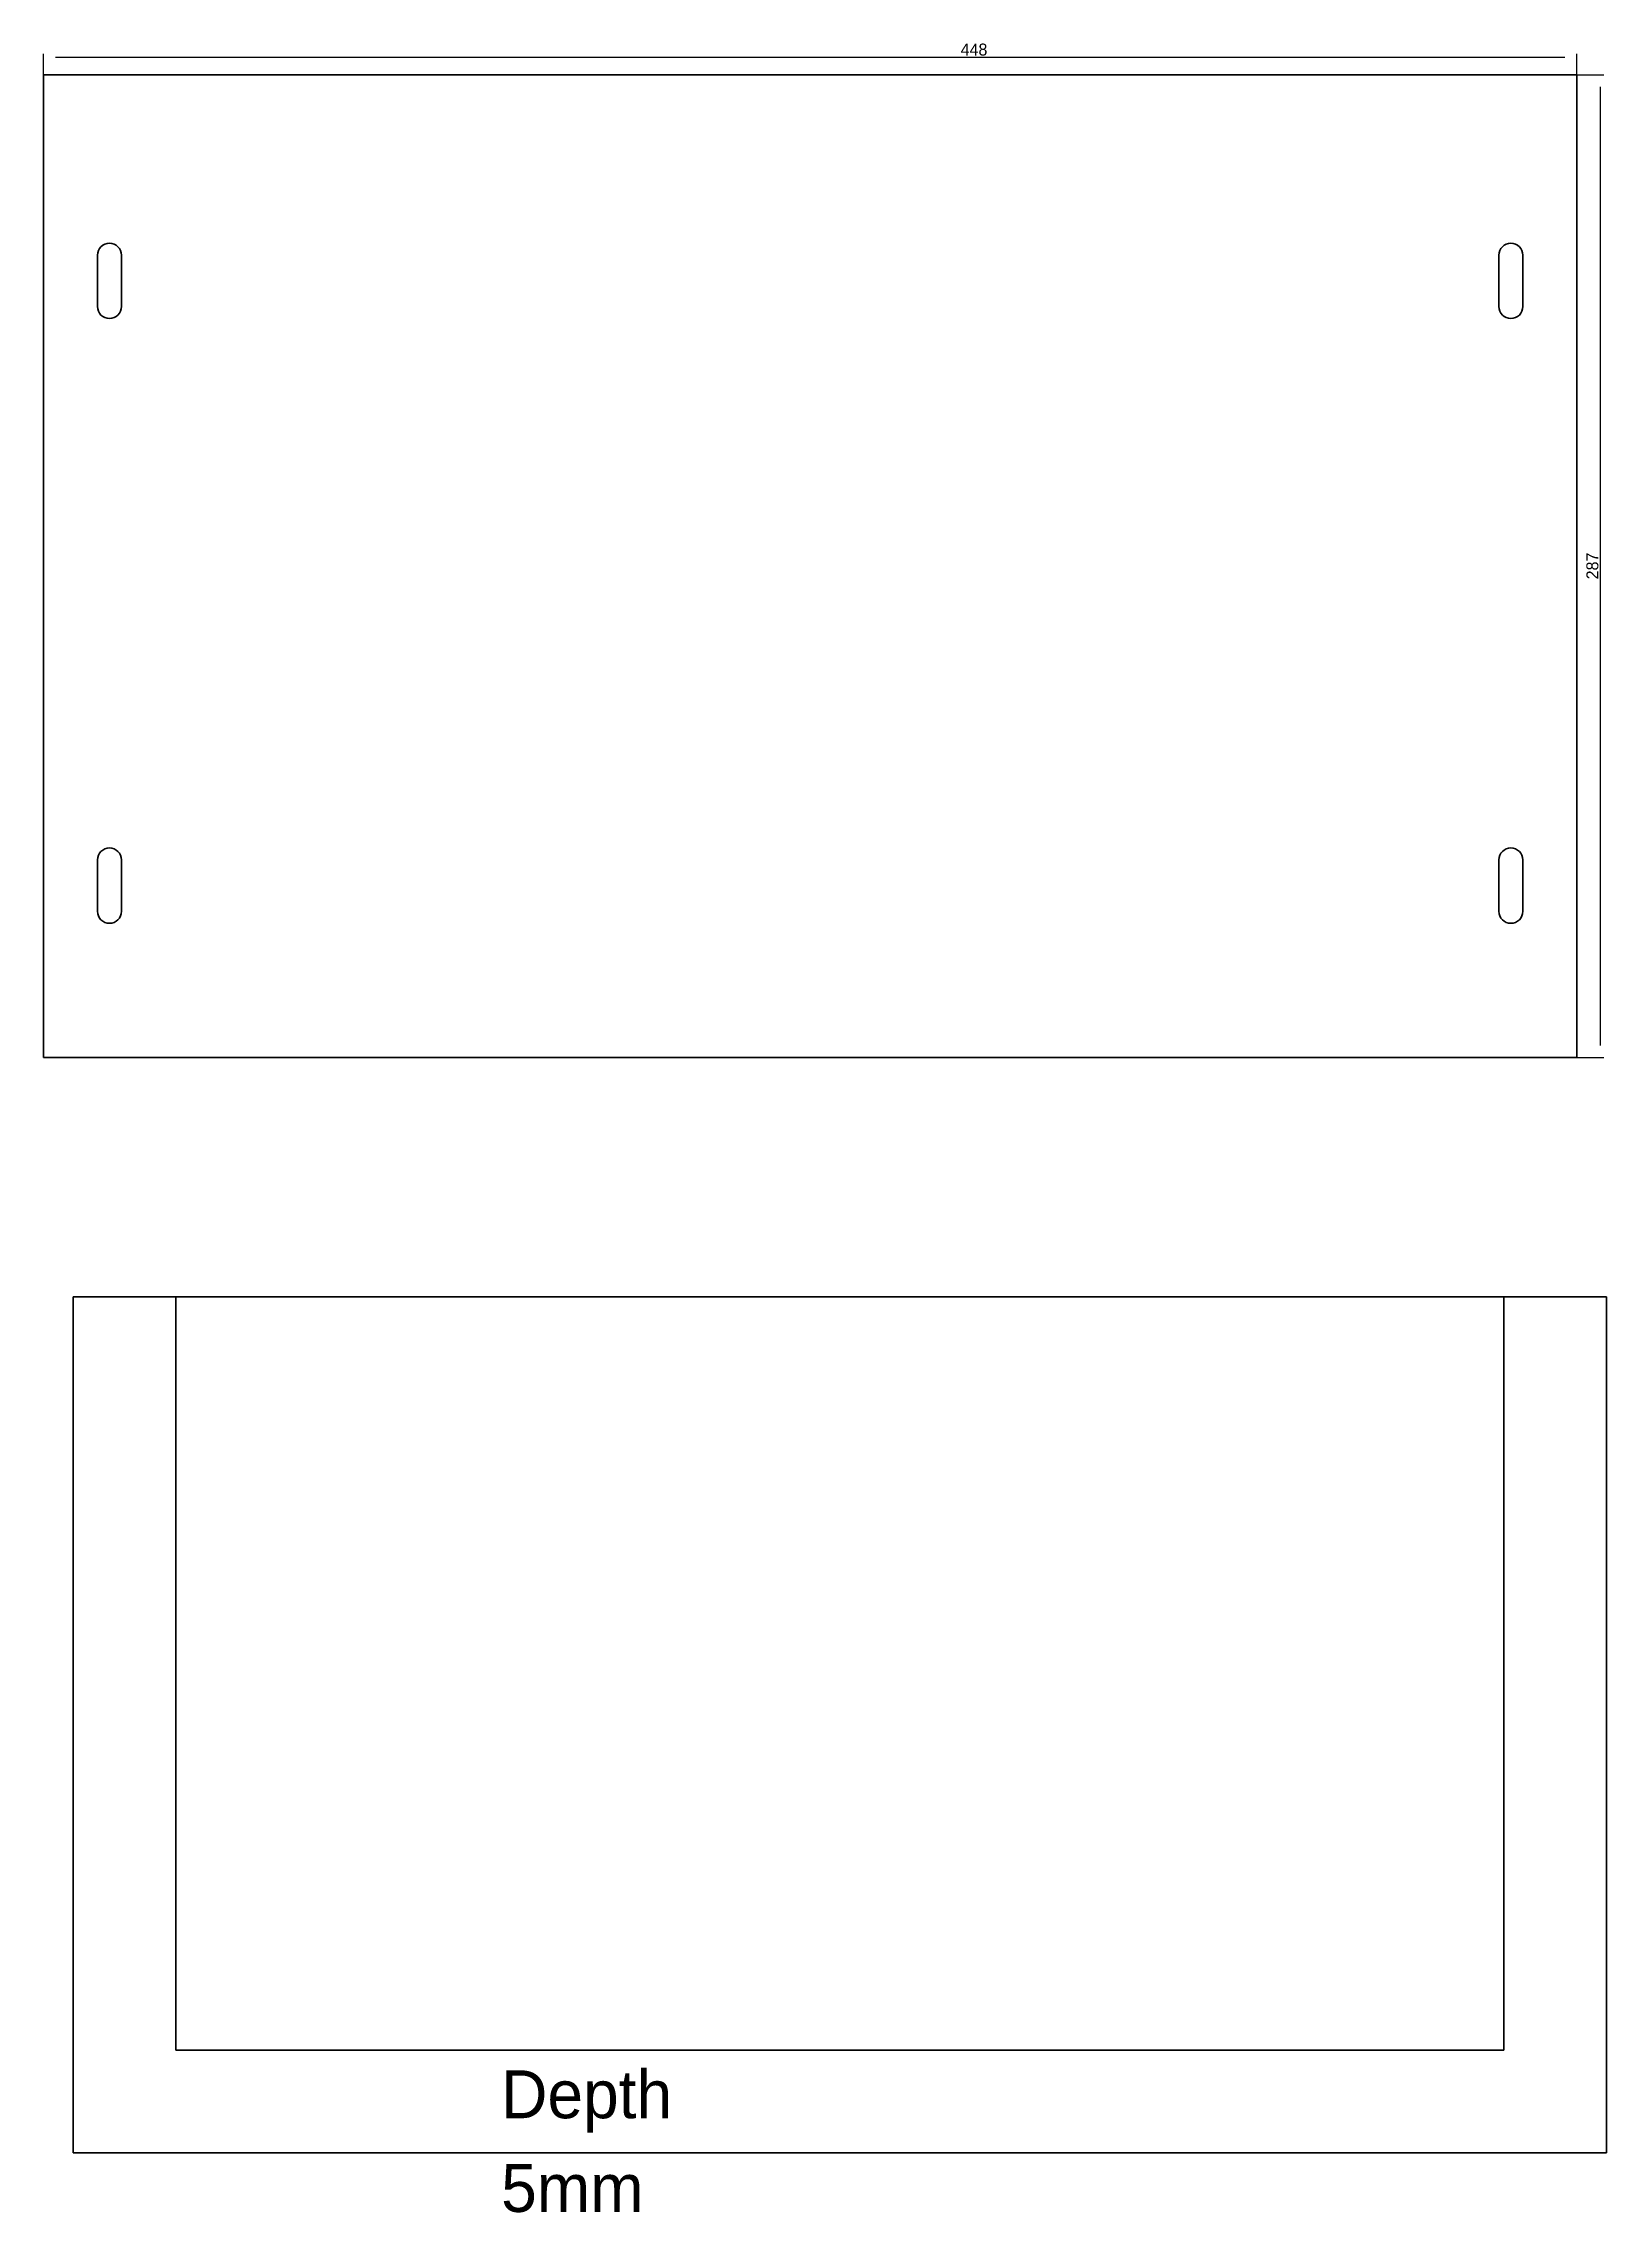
# Model space of a CAD drawing. Extents: x -630 to 758, y -253 to 381.
# Drawn here: x -630 to -173, y -253 to 381 of the extents above; entities that cross this region are included whole.
import ezdxf

# ---------------------------------------------------------------- set-up
doc = ezdxf.new("R2010")
doc.units = 0
doc.header["$MEASUREMENT"] = 0
for name, color, linetype, lineweight in [('Видимый контур (ГОСТ)', 7, 'Continuous', 0), ('Обозначение (ГОСТ)', 7, 'Continuous', 0), ('Размер (ГОСТ)', 7, 'Continuous', 0)]:
    doc.layers.add(name, color=color, linetype=linetype, lineweight=lineweight)

# ---------------------------------------------------------------- blocks, each defined once
blk = doc.blocks.new('Block_0')
at = {"layer": 'Размер (ГОСТ)', "color": 18, "lineweight": 25, "true_color": 0x000000}
for p, q in [((-629.83, 371.63), (-629.83, 377.69)), ((-185.33, 376.69), (-626.33, 376.69)), ((-181.83, 371.63), (-181.83, 377.69))]:
    blk.add_line(p, q, dxfattribs=at)
at = {"layer": 'Размер (ГОСТ)', "insert": (-361.87, 377.19), "char_height": 0.2, "attachment_point": 7}
blk.add_mtext('\\C18;\\c0;\\FMyriad Pro|b0|i0|c1;\\H3.500000;\\W1.000000;448', dxfattribs=at)
blk = doc.blocks.new('Block_1')
at = {"layer": 'Размер (ГОСТ)', "color": 18, "lineweight": 25, "true_color": 0x000000}
for p, q in [((-181.83, 371.63), (-173.99, 371.63)), ((-174.99, 88.13), (-174.99, 368.13)), ((-181.83, 84.63), (-173.99, 84.63))]:
    blk.add_line(p, q, dxfattribs=at)
at = {"layer": 'Размер (ГОСТ)', "insert": (-175.53, 224.27), "char_height": 0.2, "attachment_point": 7, "rotation": 90}
blk.add_mtext('\\C18;\\c0;\\FMyriad Pro|b0|i0|c1;\\H3.500000;\\W1.000000;287', dxfattribs=at)
blk = doc.blocks.new('Block_2')
at = {"layer": 'Обозначение (ГОСТ)', "char_height": 0.2, "attachment_point": 7}
for s, insert in [('\\C18;\\c0;\\FMyriad Pro|b0|i0|c1;\\H14.000000;\\W1.000000;Depth', (-496.1, -229.35)), ('\\C18;\\c0;\\FMyriad Pro|b0|i0|c1;\\H14.000000;\\W1.000000;5mm', (-496.1, -252.69))]:
    blk.add_mtext(s, dxfattribs=dict(at, insert=insert))

msp = doc.modelspace()

# ---------------------------------------------------------------- linework, layer by layer
at = {"layer": 'Видимый контур (ГОСТ)', "color": 18, "lineweight": 50, "true_color": 0x000000}
for p, q in [((-629.83, 371.63), (-629.83, 84.63)), ((-181.83, 371.63), (-629.83, 371.63)), ((-181.83, 84.63), (-181.83, 371.63)), ((-614.02, 303.93), (-614.02, 318.93)), ((-607.02, 318.93), (-607.02, 303.93)), ((-204.63, 303.93), (-204.63, 318.93)), ((-197.63, 318.93), (-197.63, 303.93)), ((-614.02, 127.33), (-614.02, 142.33)), ((-607.02, 142.33), (-607.02, 127.33)), ((-204.63, 127.33), (-204.63, 142.33)), ((-197.63, 142.33), (-197.63, 127.33)), ((-629.83, 84.63), (-181.83, 84.63)), ((-621.16, 14.79), (-591.16, 14.79)), ((-621.16, -235.21), (-621.16, 14.79)), ((-591.16, 14.79), (-591.16, -205.21)), ((-591.16, 14.79), (-203.16, 14.79)), ((-203.16, -205.21), (-203.16, 14.79)), ((-203.16, 14.79), (-173.16, 14.79)), ((-173.16, 14.79), (-173.16, -235.21)), ((-591.16, -205.21), (-203.16, -205.21)), ((-173.16, -235.21), (-621.16, -235.21))]:
    msp.add_line(p, q, dxfattribs=at)
for points in [[(-607.02, 318.93), (-607.02, 320.86), (-608.59, 322.43), (-610.52, 322.43), (-612.46, 322.43), (-614.02, 320.86), (-614.02, 318.93)], [(-197.63, 318.93), (-197.63, 320.86), (-199.2, 322.43), (-201.13, 322.43), (-203.06, 322.43), (-204.63, 320.86), (-204.63, 318.93)], [(-614.02, 303.93), (-614.02, 301.99), (-612.46, 300.43), (-610.52, 300.43), (-608.59, 300.43), (-607.02, 301.99), (-607.02, 303.93)], [(-204.63, 303.93), (-204.63, 301.99), (-203.06, 300.43), (-201.13, 300.43), (-199.2, 300.43), (-197.63, 301.99), (-197.63, 303.93)], [(-607.02, 142.33), (-607.02, 144.26), (-608.59, 145.83), (-610.52, 145.83), (-612.46, 145.83), (-614.02, 144.26), (-614.02, 142.33)], [(-197.63, 142.33), (-197.63, 144.26), (-199.2, 145.83), (-201.13, 145.83), (-203.06, 145.83), (-204.63, 144.26), (-204.63, 142.33)], [(-614.02, 127.33), (-614.02, 125.39), (-612.46, 123.83), (-610.52, 123.83), (-608.59, 123.83), (-607.02, 125.39), (-607.02, 127.33)], [(-204.63, 127.33), (-204.63, 125.39), (-203.06, 123.83), (-201.13, 123.83), (-199.2, 123.83), (-197.63, 125.39), (-197.63, 127.33)]]:
    msp.add_open_spline(points, degree=3, knots=[0, 0, 0, 0, 1, 1, 1, 2, 2, 2, 2], dxfattribs=at)

# ---------------------------------------------------------------- block references
at = {"layer": 'Обозначение (ГОСТ)'}
msp.add_blockref('Block_2', (0, 0), dxfattribs=at)
at = {"layer": 'Размер (ГОСТ)'}
for name in ['Block_0', 'Block_1']:
    msp.add_blockref(name, (0, 0), dxfattribs=at)

doc.saveas('drawing.dxf')
